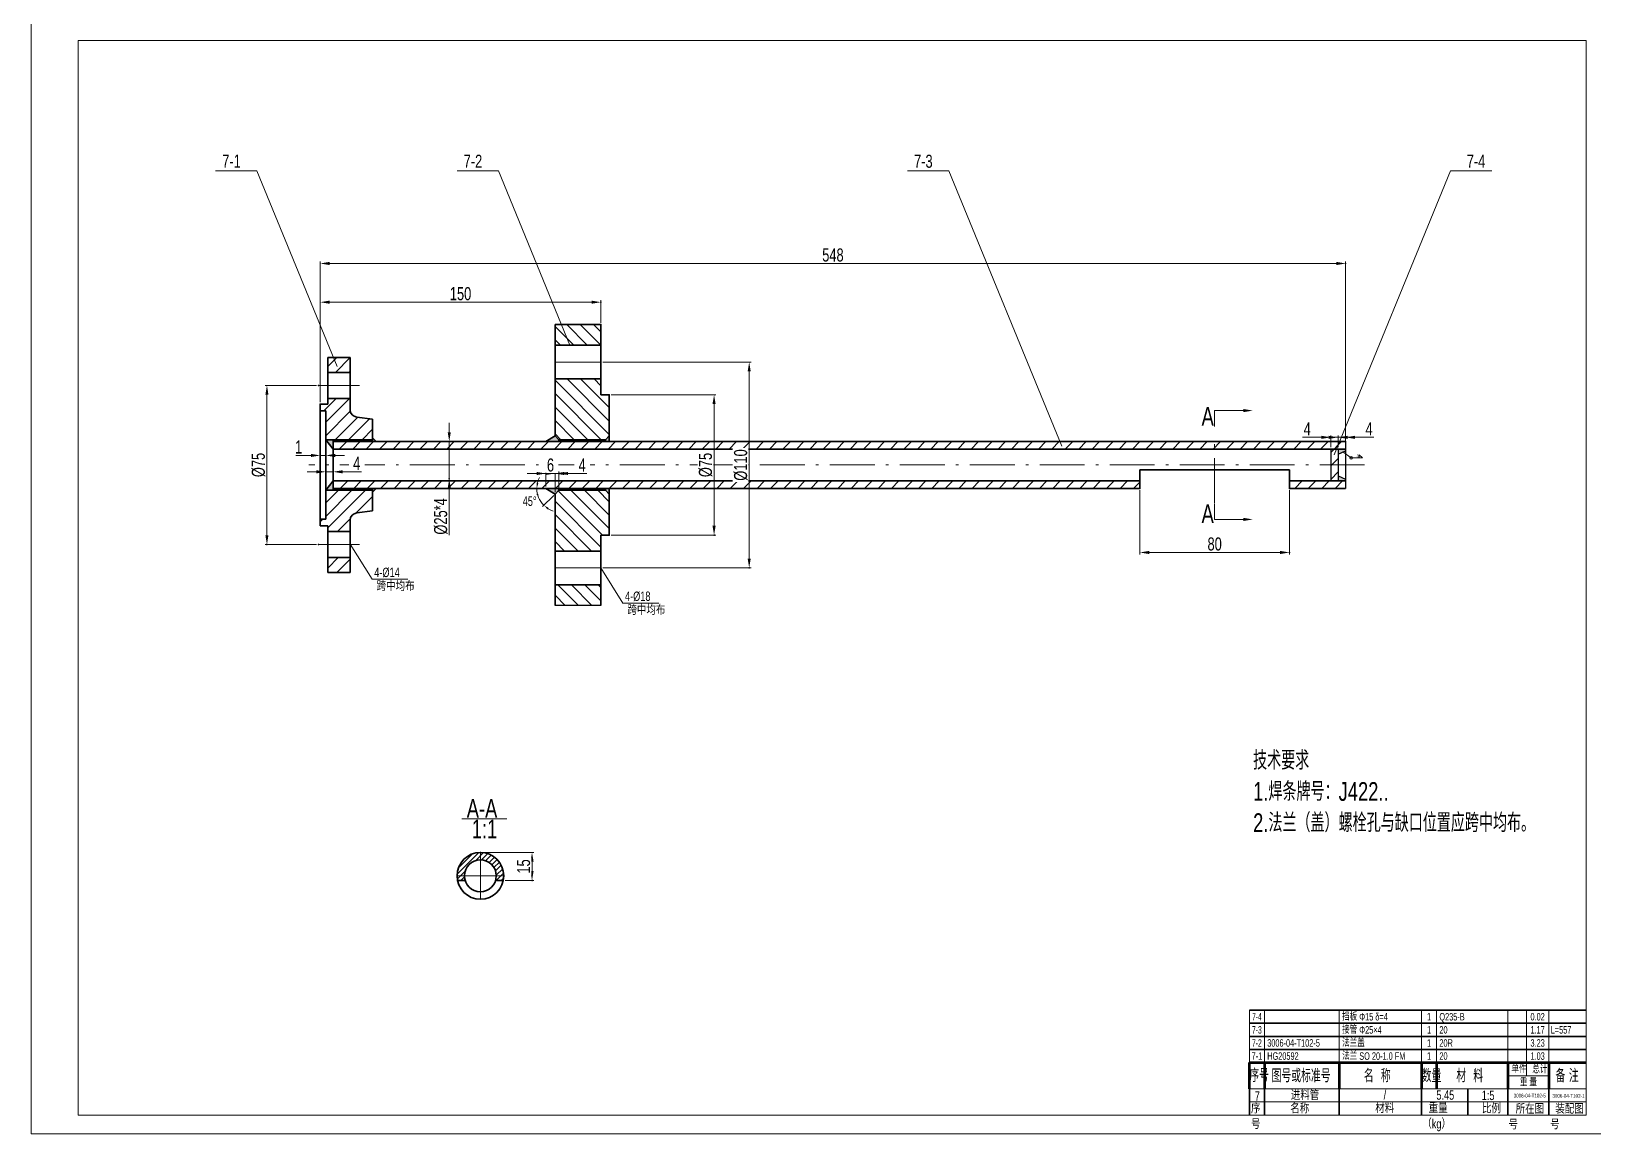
# Model space of a CAD drawing. Header units: millimetres. Extents: x -5030 to 3370, y -1416 to 4524.
# Drawn here: x -5030 to -855, y -1416 to 1529 of the extents above; entities that cross this region are included whole.
import ezdxf
from ezdxf.enums import TextEntityAlignment as Align

# ---------------------------------------------------------------- set-up
doc = ezdxf.new("R2010")
doc.units = ezdxf.units.MM
doc.header["$LTSCALE"] = 10
doc.linetypes.add('ACAD_ISO10W100', pattern=[18.7, 12, -3, 0.7, -3])
for name, color, linetype, lineweight in [('中心线', 1, 'ACAD_ISO10W100', 18), ('中粗线', 4, 'Continuous', 35), ('剖面线', 5, 'Continuous', 15), ('实线层', 2, 'Continuous', 35), ('文本', 7, 'Continuous', 18), ('标注', 7, 'Continuous', 18), ('细实线', 7, 'Continuous', 18)]:
    doc.layers.add(name, color=color, linetype=linetype, lineweight=lineweight)
doc.styles.add('HGCAD', font='HGCAD.SHX', dxfattribs={"width": 0.75, "bigfont": 'HZTXT.SHX'})
doc.dimstyles.new('HGCAD$0', dxfattribs={"dimtxt": 7, "dimasz": 5, "dimexe": 1, "dimexo": 1, "dimgap": 1, "dimtad": 1, "dimdec": 1, "dimdsep": 46, "dimtxsty": 'HGCAD', "dimcen": 0, "dimclrd": 130, "dimclre": 130, "dimclrt": 3, "dimadec": 1, "dimazin": 0, "dimtfac": 0.714286, "dimtdec": 1, "dimtmove": 0, "dimatfit": 1, "dimfxl": 0, "dimtzin": 0, "dimlwd": -1, "dimlwe": -1, "dimarcsym": 0})
doc.dimstyles.new('HGCAD$2', dxfattribs={"dimtxt": 5, "dimasz": 3, "dimexe": 1, "dimexo": 1, "dimgap": 1, "dimtad": 2, "dimtih": 1, "dimdec": 1, "dimdsep": 46, "dimtxsty": 'HGCAD', "dimcen": 0, "dimclrd": 130, "dimclre": 130, "dimclrt": 3, "dimadec": 0, "dimazin": 0, "dimtfac": 0.714286, "dimtdec": 1, "dimtmove": 0, "dimatfit": 1, "dimfxl": 0, "dimtzin": 0, "dimlwd": -1, "dimlwe": -1, "dimarcsym": 0})
pattern_1 = [(45, (-5029.994, -1416.393), (-17.96051, 17.96051), [])]
pattern_2 = [(135, (-5029.994, -1416.393), (-17.96051, -17.96051), [])]

# ---------------------------------------------------------------- blocks, each defined once
blk = doc.blocks.new('HGCAD#HGTFTK~A1H~HGCAD图框')
at = {"layer": '细实线', "color": 7}
blk.add_lwpolyline([(10, -10), (-831, -10), (-831, 584), (10, 584)], close=True, dxfattribs=at)
at = {"layer": '细实线', "color": 2}
blk.add_lwpolyline([(0, 0), (-806, 0), (-806, 574), (0, 574)], close=True, dxfattribs=at)
blk = doc.blocks.new('*D35')
at = {"color": 0, "ltscale": 5}
for p in [(-3507.9, 804.9), (-3507.9, 745), (-4257.9, 532.5)]:
    blk.add_point(p, dxfattribs=at)
at = {"layer": '标注', "color": 130, "ltscale": 5}
for p, q in [((-4257.9, 537.5), (-4257.9, 809.9)), ((-4232.9, 804.9), (-3532.9, 804.9)), ((-3507.9, 750), (-3507.9, 809.9))]:
    blk.add_line(p, q, dxfattribs=at)
for points in [[(-4232.9, 809), (-4232.9, 800.7), (-4257.9, 804.9)], [(-3532.9, 809), (-3532.9, 800.7), (-3507.9, 804.9)]]:
    blk.add_solid(points, dxfattribs=at)
at = {"layer": '标注', "color": 3, "ltscale": 5, "insert": (-3882.9, 827.4), "char_height": 35, "attachment_point": 5, "style": 'HGCAD', "bg_fill": 3, "box_fill_scale": 1.1, "bg_fill_color": 256, "bg_fill_true_color": 13158600, "bg_fill_transparency": 2027}
blk.add_mtext('150', dxfattribs=at)
blk = doc.blocks.new('*D36')
at = {"color": 0, "ltscale": 5}
for p in [(-4262.9, 582.5), (-4400.2, 157.5), (-4262.9, 157.5)]:
    blk.add_point(p, dxfattribs=at)
at = {"layer": '标注', "color": 130, "ltscale": 5}
for p, q in [((-4267.9, 582.5), (-4405.2, 582.5)), ((-4400.2, 557.5), (-4400.2, 182.5)), ((-4267.9, 157.5), (-4405.2, 157.5))]:
    blk.add_line(p, q, dxfattribs=at)
for points in [[(-4404.4, 557.5), (-4396.1, 557.5), (-4400.2, 582.5)], [(-4404.4, 182.5), (-4396.1, 182.5), (-4400.2, 157.5)]]:
    blk.add_solid(points, dxfattribs=at)
at = {"layer": '标注', "color": 3, "ltscale": 5, "insert": (-4422.7, 370), "char_height": 35, "attachment_point": 5, "rotation": 90, "style": 'HGCAD', "bg_fill": 3, "box_fill_scale": 1.1, "bg_fill_color": 256, "bg_fill_true_color": 13158600, "bg_fill_transparency": 1937}
blk.add_mtext('%%C75', dxfattribs=at)
blk = doc.blocks.new('*D37')
at = {"color": 0, "ltscale": 5}
for p in [(-3913.1, 432.5), (-3913.1, 333.2), (-3913.1, 333.2)]:
    blk.add_point(p, dxfattribs=at)
at = {"layer": '标注', "color": 130, "ltscale": 5}
for p, q in [((-3913.1, 457.5), (-3913.1, 482.5)), ((-3913.1, 432.5), (-3913.1, 333.2)), ((-3913.1, 308.2), (-3913.1, 182.3))]:
    blk.add_line(p, q, dxfattribs=at)
for points in [[(-3917.3, 457.5), (-3908.9, 457.5), (-3913.1, 432.5)], [(-3917.3, 308.2), (-3908.9, 308.2), (-3913.1, 333.2)]]:
    blk.add_solid(points, dxfattribs=at)
at = {"layer": '标注', "color": 3, "ltscale": 5, "insert": (-3935.6, 232.7), "char_height": 35, "attachment_point": 5, "rotation": 90, "style": 'HGCAD', "bg_fill": 3, "box_fill_scale": 1.1, "bg_fill_color": 256, "bg_fill_true_color": 13158600, "bg_fill_transparency": 2037}
blk.add_mtext('%%C25*4', dxfattribs=at)
blk = doc.blocks.new('*D38')
at = {"color": 0, "ltscale": 5}
for p in [(-4242.9, 353.4), (-4222.9, 353.4), (-4222.9, 351.8)]:
    blk.add_point(p, dxfattribs=at)
at = {"layer": '标注', "color": 130, "ltscale": 5}
for p, q in [((-4267.9, 351.8), (-4292.9, 351.8)), ((-4242.9, 351.8), (-4222.9, 351.8)), ((-4242.9, 348.4), (-4242.9, 346.8)), ((-4222.9, 348.4), (-4222.9, 346.8)), ((-4197.9, 351.8), (-4147.8, 351.8))]:
    blk.add_line(p, q, dxfattribs=at)
for points in [[(-4267.9, 356), (-4267.9, 347.6), (-4242.9, 351.8)], [(-4197.9, 356), (-4197.9, 347.6), (-4222.9, 351.8)]]:
    blk.add_solid(points, dxfattribs=at)
at = {"layer": '标注', "color": 3, "ltscale": 5, "insert": (-4160.4, 374.3), "char_height": 35, "attachment_point": 5, "style": 'HGCAD', "bg_fill": 3, "box_fill_scale": 1.1, "bg_fill_color": 256, "bg_fill_true_color": 13158600, "bg_fill_transparency": 2027}
blk.add_mtext('4', dxfattribs=at)
blk = doc.blocks.new('*D39')
at = {"color": 0, "ltscale": 5}
for p in [(-4257.9, 399.8), (-4257.9, 395.5), (-4242.9, 399.8)]:
    blk.add_point(p, dxfattribs=at)
at = {"layer": '标注', "color": 130, "ltscale": 5}
for p, q in [((-4282.9, 395.5), (-4323, 395.5)), ((-4242.9, 395.5), (-4257.9, 395.5)), ((-4257.9, 394.8), (-4257.9, 390.5)), ((-4242.9, 394.8), (-4242.9, 390.5)), ((-4217.9, 395.5), (-4192.9, 395.5))]:
    blk.add_line(p, q, dxfattribs=at)
for points in [[(-4282.9, 399.7), (-4282.9, 391.3), (-4257.9, 395.5)], [(-4217.9, 399.7), (-4217.9, 391.3), (-4242.9, 395.5)]]:
    blk.add_solid(points, dxfattribs=at)
at = {"layer": '标注', "color": 3, "ltscale": 5, "insert": (-4315.5, 418), "char_height": 35, "attachment_point": 5, "style": 'HGCAD', "bg_fill": 3, "box_fill_scale": 1.1, "bg_fill_color": 256, "bg_fill_true_color": 13158600, "bg_fill_transparency": 1727}
blk.add_mtext('1', dxfattribs=at)
blk = doc.blocks.new('*D40')
at = {"color": 0, "ltscale": 5}
for p in [(-1517.9, 908.3), (-4257.9, 532.5), (-1517.9, 432.5)]:
    blk.add_point(p, dxfattribs=at)
at = {"layer": '标注', "color": 130, "ltscale": 5}
for p, q in [((-4257.9, 537.5), (-4257.9, 913.3)), ((-4232.9, 908.3), (-1542.9, 908.3)), ((-1517.9, 437.5), (-1517.9, 913.3))]:
    blk.add_line(p, q, dxfattribs=at)
for points in [[(-4232.9, 912.5), (-4232.9, 904.1), (-4257.9, 908.3)], [(-1542.9, 912.5), (-1542.9, 904.1), (-1517.9, 908.3)]]:
    blk.add_solid(points, dxfattribs=at)
at = {"layer": '标注', "color": 3, "ltscale": 5, "insert": (-2887.9, 930.8), "char_height": 35, "attachment_point": 5, "style": 'HGCAD', "bg_fill": 3, "box_fill_scale": 1.1, "bg_fill_color": 256, "bg_fill_true_color": 13158600, "bg_fill_transparency": 927}
blk.add_mtext('548', dxfattribs=at)
blk = doc.blocks.new('*D41')
at = {"color": 0, "ltscale": 5}
for p in [(-3485.4, 557.5), (-3485.4, 182.5), (-3205.5, 182.5)]:
    blk.add_point(p, dxfattribs=at)
at = {"layer": '标注', "color": 130, "ltscale": 5}
for p, q in [((-3480.4, 557.5), (-3200.5, 557.5)), ((-3205.5, 532.5), (-3205.5, 207.5)), ((-3480.4, 182.5), (-3200.5, 182.5))]:
    blk.add_line(p, q, dxfattribs=at)
for points in [[(-3209.7, 532.5), (-3201.3, 532.5), (-3205.5, 557.5)], [(-3209.7, 207.5), (-3201.3, 207.5), (-3205.5, 182.5)]]:
    blk.add_solid(points, dxfattribs=at)
at = {"layer": '标注', "color": 3, "ltscale": 5, "insert": (-3228, 370), "char_height": 35, "attachment_point": 5, "rotation": 90, "style": 'HGCAD', "bg_fill": 3, "box_fill_scale": 1.1, "bg_fill_color": 256, "bg_fill_true_color": 13158600, "bg_fill_transparency": 1757}
blk.add_mtext('%%C75', dxfattribs=at)
blk = doc.blocks.new('*D42')
at = {"color": 0, "ltscale": 5}
for p in [(-3507.9, 645), (-3507.9, 95), (-3111.6, 95)]:
    blk.add_point(p, dxfattribs=at)
at = {"layer": '标注', "color": 130, "ltscale": 5}
for p, q in [((-3502.9, 645), (-3106.6, 645)), ((-3111.6, 620), (-3111.6, 120)), ((-3502.9, 95), (-3106.6, 95))]:
    blk.add_line(p, q, dxfattribs=at)
for points in [[(-3115.8, 620), (-3107.5, 620), (-3111.6, 645)], [(-3115.8, 120), (-3107.5, 120), (-3111.6, 95)]]:
    blk.add_solid(points, dxfattribs=at)
at = {"layer": '标注', "color": 3, "ltscale": 5, "insert": (-3134.1, 370), "char_height": 35, "attachment_point": 5, "rotation": 90, "style": 'HGCAD', "bg_fill": 3, "box_fill_scale": 1.1, "bg_fill_color": 256, "bg_fill_true_color": 13158600, "bg_fill_transparency": 1967}
blk.add_mtext('%%C110', dxfattribs=at)
blk = doc.blocks.new('*D43')
at = {"color": 0, "ltscale": 5}
for p in [(-3620.4, 347.4), (-3630.4, 292.5), (-3620.4, 302.5)]:
    blk.add_point(p, dxfattribs=at)
at = {"layer": '标注', "color": 130, "ltscale": 5}
for p, q in [((-3655.4, 347.4), (-3680.4, 347.4)), ((-3630.4, 297.5), (-3630.4, 352.4)), ((-3630.4, 347.4), (-3620.4, 347.4)), ((-3620.4, 307.5), (-3620.4, 352.4)), ((-3595.4, 347.4), (-3545.3, 347.4))]:
    blk.add_line(p, q, dxfattribs=at)
for points in [[(-3655.4, 351.5), (-3655.4, 343.2), (-3630.4, 347.4)], [(-3595.4, 351.5), (-3595.4, 343.2), (-3620.4, 347.4)]]:
    blk.add_solid(points, dxfattribs=at)
at = {"layer": '标注', "color": 3, "ltscale": 5, "insert": (-3557.9, 369.9), "char_height": 35, "attachment_point": 5, "style": 'HGCAD', "bg_fill": 3, "box_fill_scale": 1.1, "bg_fill_color": 256, "bg_fill_true_color": 13158600, "bg_fill_transparency": 1717}
blk.add_mtext('4', dxfattribs=at)
blk = doc.blocks.new('*D44')
at = {"color": 0, "ltscale": 5}
for p in [(-3654.8, 307.5), (-3630.4, 292.5)]:
    blk.add_point(p, dxfattribs=at)
at = {"layer": '标注', "color": 130, "ltscale": 5}
for p, q in [((-3679.8, 347.3), (-3704.8, 347.3)), ((-3654.8, 312.5), (-3654.8, 352.3)), ((-3630.4, 347.3), (-3654.8, 347.3)), ((-3630.4, 297.5), (-3630.4, 352.3)), ((-3605.4, 347.3), (-3580.4, 347.3))]:
    blk.add_line(p, q, dxfattribs=at)
for points in [[(-3679.8, 351.5), (-3679.8, 343.1), (-3654.8, 347.3)], [(-3605.4, 351.5), (-3605.4, 343.1), (-3630.4, 347.3)]]:
    blk.add_solid(points, dxfattribs=at)
at = {"layer": '标注', "color": 3, "ltscale": 5, "insert": (-3642.6, 369.8), "char_height": 35, "attachment_point": 5, "style": 'HGCAD', "bg_fill": 3, "box_fill_scale": 1.1, "bg_fill_color": 256, "bg_fill_true_color": 13158600, "bg_fill_transparency": 917}
blk.add_mtext('6', dxfattribs=at)
at = {"color": 0, "ltscale": 5}
blk.add_point((-3654.8, 347.3), dxfattribs=at)
blk = doc.blocks.new('*D45')
at = {"color": 0, "ltscale": 5}
for p in [(-2067.9, 307.5), (-1667.9, 307.5), (-1667.9, 136.3)]:
    blk.add_point(p, dxfattribs=at)
at = {"layer": '标注', "color": 130, "ltscale": 5}
for p, q in [((-2067.9, 302.5), (-2067.9, 131.3)), ((-1667.9, 302.5), (-1667.9, 131.3)), ((-2042.9, 136.3), (-1692.9, 136.3))]:
    blk.add_line(p, q, dxfattribs=at)
for points in [[(-2042.9, 140.4), (-2042.9, 132.1), (-2067.9, 136.3)], [(-1692.9, 140.4), (-1692.9, 132.1), (-1667.9, 136.3)]]:
    blk.add_solid(points, dxfattribs=at)
at = {"layer": '标注', "color": 3, "ltscale": 5, "insert": (-1867.9, 158.8), "char_height": 35, "attachment_point": 5, "style": 'HGCAD', "bg_fill": 3, "box_fill_scale": 1.1, "bg_fill_color": 256, "bg_fill_true_color": 13158600, "bg_fill_transparency": 1897}
blk.add_mtext('80', dxfattribs=at)
blk = doc.blocks.new('*D46')
at = {"color": 0, "ltscale": 5}
for p in [(-1517.9, 443.9), (-1537.9, 412.5), (-1517.9, 412.5)]:
    blk.add_point(p, dxfattribs=at)
at = {"layer": '标注', "color": 130, "ltscale": 5}
for p, q in [((-1562.9, 443.9), (-1587.9, 443.9)), ((-1537.9, 417.5), (-1537.9, 448.9)), ((-1537.9, 443.9), (-1517.9, 443.9)), ((-1517.9, 417.5), (-1517.9, 448.9)), ((-1492.9, 443.9), (-1442.8, 443.9))]:
    blk.add_line(p, q, dxfattribs=at)
for points in [[(-1562.9, 448), (-1562.9, 439.7), (-1537.9, 443.9)], [(-1492.9, 448), (-1492.9, 439.7), (-1517.9, 443.9)]]:
    blk.add_solid(points, dxfattribs=at)
at = {"layer": '标注', "color": 3, "ltscale": 5, "insert": (-1455.4, 466.4), "char_height": 35, "attachment_point": 5, "style": 'HGCAD', "bg_fill": 3, "box_fill_scale": 1.1, "bg_fill_color": 256, "bg_fill_true_color": 13158600, "bg_fill_transparency": 932}
blk.add_mtext('4', dxfattribs=at)
blk = doc.blocks.new('*D47')
at = {"color": 0, "ltscale": 5}
for p in [(-1557.9, 443.9), (-1557.9, 412.5), (-1537.9, 412.5)]:
    blk.add_point(p, dxfattribs=at)
at = {"layer": '标注', "color": 130, "ltscale": 5}
for p, q in [((-1582.9, 443.9), (-1633.1, 443.9)), ((-1557.9, 417.5), (-1557.9, 448.9)), ((-1537.9, 443.9), (-1557.9, 443.9)), ((-1537.9, 417.5), (-1537.9, 448.9)), ((-1512.9, 443.9), (-1487.9, 443.9))]:
    blk.add_line(p, q, dxfattribs=at)
for points in [[(-1582.9, 448), (-1582.9, 439.7), (-1557.9, 443.9)], [(-1512.9, 448), (-1512.9, 439.7), (-1537.9, 443.9)]]:
    blk.add_solid(points, dxfattribs=at)
at = {"layer": '标注', "color": 3, "ltscale": 5, "insert": (-1620.5, 466.4), "char_height": 35, "attachment_point": 5, "style": 'HGCAD', "bg_fill": 3, "box_fill_scale": 1.1, "bg_fill_color": 256, "bg_fill_true_color": 13158600, "bg_fill_transparency": 832}
blk.add_mtext('4', dxfattribs=at)
blk = doc.blocks.new('*D57')
at = {"color": 0, "ltscale": 5}
for p in [(-4222.9, 307.5), (-3630.4, 292.5), (-3620.4, 302.5), (-2067.9, 307.5)]:
    blk.add_point(p, dxfattribs=at)
at = {"layer": '标注', "color": 130, "ltscale": 5}
blk.add_line((-3634, 288.9), (-3664, 258.9), dxfattribs=at)
for start, end in [(152.9423, 166.4711), (180, 225), (238.5289, 252.0577)]:
    blk.add_arc((-3615.4, 307.5), 63.7, start, end, dxfattribs=at)
for points in [[(-3674.9, 322.1), (-3679.8, 322.7), (-3679.1, 307.5)], [(-3650.2, 251.2), (-3647.1, 255.1), (-3660.5, 262.5)]]:
    blk.add_solid(points, dxfattribs=at)
at = {"layer": '标注', "color": 3, "ltscale": 5, "insert": (-3698.3, 273.2), "char_height": 25, "attachment_point": 5, "style": 'HGCAD', "bg_fill": 3, "box_fill_scale": 1.1, "bg_fill_color": 256, "bg_fill_true_color": 13158600, "bg_fill_transparency": 1017}
blk.add_mtext('45°', dxfattribs=at)
at = {"color": 0, "ltscale": 5}
blk.add_point((-3676.9, 291), dxfattribs=at)
blk = doc.blocks.new('*D58')
at = {"color": 0, "ltscale": 5}
for p in [(-3829.8, -664.9), (-3768.6, -739.9)]:
    blk.add_point(p, dxfattribs=at)
at = {"layer": '标注', "color": 130, "ltscale": 5}
for p, q in [((-3824.8, -664.9), (-3686.9, -664.9)), ((-3691.9, -689.9), (-3691.9, -714.9)), ((-3763.6, -739.9), (-3686.9, -739.9))]:
    blk.add_line(p, q, dxfattribs=at)
for points in [[(-3696.1, -689.9), (-3687.7, -689.9), (-3691.9, -664.9)], [(-3696.1, -714.9), (-3687.7, -714.9), (-3691.9, -739.9)]]:
    blk.add_solid(points, dxfattribs=at)
at = {"layer": '标注', "color": 3, "ltscale": 5, "insert": (-3714.4, -702.4), "char_height": 35, "attachment_point": 5, "rotation": 90, "style": 'HGCAD', "bg_fill": 3, "box_fill_scale": 1.1, "bg_fill_color": 256, "bg_fill_true_color": 13158600, "bg_fill_transparency": 65535}
blk.add_mtext('15', dxfattribs=at)
at = {"color": 0, "ltscale": 5}
blk.add_point((-3691.9, -739.9), dxfattribs=at)
blk = doc.blocks.new('HGCAD#HGTFMXT~HGCAD明细表标题')
at = {"color": 4, "linetype": 'Continuous', "lineweight": 60}
for p, q in [((-180, 0), (-180, 14)), ((-180, 14), (0, 14)), ((-172, 14), (-172, 0)), ((-132, 14), (-132, 0)), ((-88, 14), (-88, 0)), ((-80, 14), (-80, 0)), ((-42, 14), (-42, 0)), ((-20, 14), (-20, 0))]:
    blk.add_line(p, q, dxfattribs=at)
for p, q in [((-32, 14), (-32, 7)), ((-32, 7), (-32, 14)), ((-20, 7), (-42, 7))]:
    blk.add_line(p, q)
at = {"style": 'HGCAD'}
for s, height, width, p in [('序号', 7, 0.55, (-180, 3.68)), ('图号或标准号', 7, 0.75, (-168.15, 3.5)), ('名  称', 7, 0.75, (-118.87, 3.5)), ('数量', 7, 0.55, (-87.87, 3.5)), ('材  料', 7, 0.75, (-69.43, 3.5)), ('单件', 4, 0.75, (-40, 8.52)), ('总计', 4, 0.75, (-28.85, 8.34)), ('备 注', 7, 0.75, (-16.44, 3.5)), ('重 量', 4, 0.75, (-35.51, 1.38))]:
    blk.add_text(s, height=height, dxfattribs=dict(at, width=width)).set_placement(p)
blk = doc.blocks.new('HGCAD#HGTFMXB~HGCAD明细表')
at = {"color": 4}
for p, q in [((-180, 0), (-180, 7)), ((-172, 0), (-172, 7)), ((-132, 0), (-132, 7)), ((-88, 0), (-88, 7)), ((-80, 0), (-80, 7)), ((-42, 0), (-42, 7)), ((-32, 0), (-32, 7)), ((-20, 0), (-20, 7))]:
    blk.add_line(p, q, dxfattribs=at)
at = {"color": 7, "linetype": 'Continuous', "lineweight": 35}
blk.add_line((-180, 7), (0, 7), dxfattribs=at)
at = {"color": 7, "linetype": 'Continuous', "lineweight": 35, "style": 'HGCAD', "width": 0.75, "flags": 8}
for tag, p in [('NO', (-176, 3.5)), ('NUM', (-84, 3.5)), ('ONE', (-37, 3.5)), ('ALL', (-26, 3.5))]:
    blk.add_attdef(tag, text='', height=4, dxfattribs=at).set_placement(p, align=Align.MIDDLE)
for tag, p in [('PARTNO', (-170.5, 3.5)), ('PARTNAME', (-130.5, 3.5)), ('MATERIAL', (-78.5, 3.5)), ('NOTICE', (-19, 3.5))]:
    blk.add_attdef(tag, text='', height=4, dxfattribs=at).set_placement(p, align=Align.MIDDLE_LEFT)

msp = doc.modelspace()

# ---------------------------------------------------------------- hatches: boundary and pattern name
at = {"ltscale": 5}
h = msp.add_hatch(color=0, dxfattribs=at)
h.paths.add_polyline_path([(-1517.93, 408.14), (-1517.93, 412.48), (-1537.93, 412.48), (-1537.93, 398.54)])
h.paths.add_polyline_path([(-1537.93, 341.43), (-1537.93, 327.48), (-1517.93, 327.48), (-1517.93, 331.83)])
at = {"layer": '剖面线'}
h = msp.add_hatch(dxfattribs=at)
h.set_pattern_fill('ANSI31', color=256, scale=8, angle=90, style=0)
h.set_pattern_definition(pattern_2)
h.paths.add_polyline_path([(-3630.43, 447.48), (-3620.43, 437.48), (-3495.43, 437.48), (-3485.43, 447.48), (-3485.43, 557.48), (-3507.93, 557.48), (-3507.93, 599.98), (-3630.43, 599.98)])
h.paths.add_polyline_path([(-3507.93, 689.98), (-3507.93, 744.98), (-3630.43, 744.98), (-3630.43, 689.98)])
h = msp.add_hatch(dxfattribs=at)
h.set_pattern_fill('ANSI31', color=256, scale=8, style=0)
h.set_pattern_definition(pattern_1)
h.paths.add_polyline_path([(-4177.93, 517.68), (-4177.93, 547.48), (-4237.93, 547.48), (-4237.93, 532.48), (-4257.93, 532.48), (-4257.93, 514.98), (-4242.93, 514.98), (-4242.93, 437.48), (-4117.93, 437.48), (-4117.93, 452.48), (-4117.93, 492.61), (-4160.37, 497.83, -0.378866)])
h.paths.add_polyline_path([(-4237.93, 657.48), (-4237.93, 617.48), (-4177.93, 617.48), (-4177.93, 657.48)])
h.paths.add_polyline_path([(-4160.37, 242.14), (-4117.93, 247.35), (-4117.93, 287.48), (-4117.93, 302.48), (-4242.93, 302.48), (-4242.93, 224.98), (-4257.93, 224.98), (-4257.93, 207.48), (-4237.93, 207.48), (-4237.93, 192.48), (-4177.93, 192.48), (-4177.93, 222.29, -0.378866)])
h.paths.add_polyline_path([(-4237.93, 122.48), (-4237.93, 82.48), (-4177.93, 82.48), (-4177.93, 122.48)])
h = msp.add_hatch(color=5, dxfattribs=at)
h.paths.add_polyline_path([(-4222.93, 437.48), (-4222.93, 432.48), (-4117.93, 432.48), (-4117.93, 437.48)])
h.paths.add_polyline_path([(-4222.93, 307.48), (-4222.93, 302.48), (-4117.93, 302.48), (-4117.93, 307.48)])
h = msp.add_hatch(dxfattribs=at)
h.set_pattern_fill('ANSI31', color=256, scale=8, style=0)
h.set_pattern_definition(pattern_1)
h.paths.add_polyline_path([(-1867.93, 432.48), (-4222.93, 432.48), (-4222.93, 412.48), (-1867.93, 412.48)])
h.paths.add_polyline_path([(-2067.93, 327.48), (-4222.93, 327.48), (-4222.93, 307.48), (-2067.93, 307.48)])
h.paths.add_polyline_path([(-1517.93, 327.48), (-1667.93, 327.48), (-1667.93, 307.48), (-1517.93, 307.48)])
h.paths.add_polyline_path([(-1517.93, 432.48), (-1867.93, 432.48), (-1867.93, 412.48), (-1517.93, 412.48)])
h.paths.add_polyline_path([(-1537.93, 369.98), (-1557.93, 369.98), (-1557.93, 327.48), (-1537.93, 327.48)])
h.paths.add_polyline_path([(-1537.93, 412.48), (-1557.93, 412.48), (-1557.93, 369.98), (-1537.93, 369.98)])
h = msp.add_hatch(color=5, dxfattribs=at)
h.paths.add_polyline_path([(-3620.43, 437.48), (-3620.43, 432.48), (-3495.43, 432.48), (-3495.43, 437.48)])
h.paths.add_polyline_path([(-3620.43, 307.48), (-3620.43, 302.48), (-3495.43, 302.48), (-3495.43, 307.48)])
h = msp.add_hatch(dxfattribs=at)
h.set_pattern_fill('ANSI31', color=256, scale=8, angle=90, style=0)
h.set_pattern_definition(pattern_2)
h.paths.add_polyline_path([(-3630.43, 292.48), (-3630.43, 139.98), (-3507.93, 139.98), (-3507.93, 182.48), (-3485.43, 182.48), (-3485.43, 292.48), (-3495.43, 302.48), (-3620.43, 302.48)])
h.paths.add_polyline_path([(-3630.43, -5.02), (-3507.93, -5.02), (-3507.93, 49.98), (-3630.43, 49.98)])
at = {"layer": '剖面线', "ltscale": 5}
h = msp.add_hatch(dxfattribs=at)
h.set_pattern_fill('ANSI31', color=256, scale=3, style=0)
h.set_pattern_definition([(45, (-5029.994, -1416.393), (-6.73519, 6.73519), [])])
h.paths.add_polyline_path([(-3829.82, -684.94), (-3829.82, -664.94, 0.4142136), (-3892.32, -727.44), (-3872.32, -727.44, -0.4142136)])
h.paths.add_polyline_path([(-3829.82, -664.94), (-3829.82, -684.94, -0.4142136), (-3787.32, -727.44), (-3767.32, -727.44, 0.4142136)])
h.paths.add_polyline_path([(-3767.32, -727.44), (-3787.32, -727.44, -0.0747719), (-3789.2, -739.94), (-3768.58, -739.94, 0.050382)])
h.paths.add_polyline_path([(-3872.32, -727.44), (-3892.32, -727.44, 0.050382), (-3891.06, -739.94), (-3870.44, -739.94, -0.0747719)])
at = {"layer": '实线层'}
h = msp.add_hatch(color=0, dxfattribs=at)
h.paths.add_polyline_path([(-4222.93, 437.48), (-4242.93, 437.48), (-4222.93, 412.48)])
h.paths.add_polyline_path([(-4222.93, 327.48), (-4242.93, 302.48), (-4222.93, 302.48)])
h = msp.add_hatch(color=0, dxfattribs=at)
h.paths.add_polyline_path([(-4117.93, 442.48), (-4117.93, 432.48), (-4108.54, 432.48)])
h.paths.add_polyline_path([(-4117.93, 307.48), (-4117.93, 297.48), (-4108.54, 307.48)])
h = msp.add_hatch(color=0, dxfattribs=at)
h.paths.add_polyline_path([(-3620.43, 432.48), (-3620.43, 437.48), (-3630.43, 447.48), (-3654.77, 432.48)])
h.paths.add_polyline_path([(-3485.43, 447.48), (-3495.43, 437.48), (-3495.43, 432.48), (-3485.43, 432.48)])
h.paths.add_polyline_path([(-3485.43, 307.48), (-3495.43, 307.48), (-3495.43, 302.48), (-3485.43, 292.48)])
h.paths.add_polyline_path([(-3654.77, 307.48), (-3630.43, 292.48), (-3620.43, 302.48), (-3620.43, 307.48)])

# ---------------------------------------------------------------- linework, layer by layer
for p, q in [((-1517.93, 432.48), (-1517.93, 307.48)), ((-1557.93, 412.48), (-1557.93, 327.48)), ((-1537.93, 412.48), (-1537.93, 327.48)), ((-3507.93, -5.02), (-3630.43, -5.02))]:
    msp.add_line(p, q)
at = {"ltscale": 5}
msp.add_line((-1537.93, 341.43), (-1517.93, 331.83), dxfattribs=at)
at = {"layer": '中心线'}
for p, q in [((-3630.43, 644.98), (-3507.93, 644.98)), ((-1867.93, 268.62), (-1867.93, 451.61)), ((-3630.43, 94.98), (-3507.93, 94.98))]:
    msp.add_line(p, q, dxfattribs=at)
at = {"layer": '中心线', "color": 1, "linetype": 'ACAD_ISO10W100'}
for p, q in [((-4152.93, 582.48), (-4262.93, 582.48)), ((-1467.28, 369.98), (-4287.93, 369.98)), ((-4152.93, 157.48), (-4262.93, 157.48))]:
    msp.add_line(p, q, dxfattribs=at)
at = {"layer": '中心线', "ltscale": 5}
for p, q in [((-3829.82, -664.94), (-3829.82, -789.94)), ((-3892.32, -727.44), (-3767.32, -727.44))]:
    msp.add_line(p, q, dxfattribs=at)
at = {"layer": '中粗线', "ltscale": 5}
for p, q in [((-1774.99, -1296.39), (-1774.99, -1366.39)), ((-1734.99, -1296.39), (-1734.99, -1366.39)), ((-1534.99, -1296.39), (-1534.99, -1366.39)), ((-1314.99, -1296.39), (-1314.99, -1366.39)), ((-1191.64, -1296.39), (-1191.64, -1366.39)), ((-1084.99, -1296.39), (-1084.99, -1366.39)), ((-974.99, -1296.39), (-974.99, -1366.39))]:
    msp.add_line(p, q, dxfattribs=at)
at = {"layer": '实线层'}
for p, q in [((-3507.93, 744.98), (-3630.43, 744.98)), ((-3630.43, 744.98), (-3630.43, 447.48)), ((-3507.93, 557.48), (-3507.93, 744.98)), ((-3630.43, 689.98), (-3507.93, 689.98)), ((-4177.93, 657.48), (-4237.93, 657.48)), ((-4237.93, 657.48), (-4237.93, 532.48)), ((-4177.93, 657.48), (-4177.93, 517.68)), ((-4177.93, 617.48), (-4237.93, 617.48)), ((-3630.43, 599.98), (-3507.93, 599.98)), ((-4177.93, 547.48), (-4237.93, 547.48)), ((-3485.43, 557.48), (-3507.93, 557.48)), ((-3485.43, 447.48), (-3485.43, 557.48)), ((-4237.93, 532.48), (-4257.93, 532.48)), ((-4257.93, 532.48), (-4257.93, 207.48)), ((-4257.93, 514.98), (-4242.93, 514.98)), ((-4242.93, 514.98), (-4242.93, 224.98)), ((-4117.93, 492.61), (-4160.37, 497.83)), ((-4117.93, 492.61), (-4117.93, 452.48)), ((-4117.93, 437.48), (-4242.93, 437.48)), ((-4242.93, 437.48), (-4222.93, 412.48)), ((-4222.93, 437.48), (-4222.93, 302.48)), ((-1517.93, 432.48), (-4222.93, 432.48)), ((-4117.93, 432.48), (-4117.93, 452.48)), ((-3630.43, 447.48), (-3654.77, 432.48)), ((-3630.43, 447.48), (-3620.43, 437.48)), ((-3495.43, 437.48), (-3620.43, 437.48)), ((-3620.43, 437.48), (-3620.43, 432.48)), ((-3495.43, 437.48), (-3485.43, 447.48)), ((-3495.43, 437.48), (-3495.43, 432.48)), ((-3485.43, 447.48), (-3485.43, 432.48)), ((-1517.93, 412.48), (-4222.93, 412.48)), ((-1867.93, 357.48), (-2067.93, 357.48)), ((-2067.93, 357.48), (-2067.93, 307.48)), ((-1867.93, 357.48), (-1667.93, 357.48)), ((-1667.93, 357.48), (-1667.93, 307.48)), ((-4222.93, 327.48), (-4242.93, 302.48)), ((-4117.93, 302.48), (-4242.93, 302.48)), ((-4222.93, 327.48), (-2067.93, 327.48)), ((-4222.93, 307.48), (-2067.93, 307.48)), ((-4117.93, 287.48), (-4117.93, 307.48)), ((-4117.93, 297.48), (-4108.54, 307.48)), ((-3630.43, 292.48), (-3654.77, 307.48)), ((-3630.43, 292.48), (-3620.43, 302.48)), ((-3630.43, -5.02), (-3630.43, 292.48)), ((-3620.43, 302.48), (-3620.43, 307.48)), ((-3495.43, 302.48), (-3620.43, 302.48)), ((-3495.43, 302.48), (-3495.43, 307.48)), ((-3495.43, 302.48), (-3485.43, 292.48)), ((-3485.43, 292.48), (-3485.43, 307.48)), ((-3485.43, 292.48), (-3485.43, 182.48)), ((-1667.93, 327.48), (-1517.93, 327.48)), ((-1667.93, 307.48), (-1517.93, 307.48)), ((-4117.93, 287.48), (-4117.93, 247.35)), ((-4257.93, 224.98), (-4242.93, 224.98)), ((-4177.93, 82.48), (-4177.93, 222.29)), ((-4117.93, 247.35), (-4160.37, 242.14)), ((-4237.93, 207.48), (-4257.93, 207.48)), ((-4237.93, 82.48), (-4237.93, 207.48)), ((-4177.93, 192.48), (-4237.93, 192.48)), ((-3485.43, 182.48), (-3507.93, 182.48)), ((-3507.93, 182.48), (-3507.93, -5.02)), ((-3630.43, 139.98), (-3507.93, 139.98)), ((-4177.93, 122.48), (-4237.93, 122.48)), ((-4177.93, 82.48), (-4237.93, 82.48)), ((-3630.43, 49.98), (-3507.93, 49.98))]:
    msp.add_line(p, q, dxfattribs=at)
at = {"layer": '实线层', "ltscale": 5}
for p, q in [((-3891.06, -739.94), (-3870.44, -739.94)), ((-3789.2, -739.94), (-3768.58, -739.94))]:
    msp.add_line(p, q, dxfattribs=at)
for radius in [62.5, 42.5]:
    msp.add_circle((-3829.82, -727.44), radius, dxfattribs=at)
at = {"layer": '实线层'}
for centre, start, end in [((-4157.93, 517.68), 180, 262.99998), ((-4157.93, 222.29), 97.00002, 180)]:
    msp.add_arc(centre, 20, start, end, dxfattribs=at)
at = {"layer": '标注', "ltscale": 5}
for p, q in [((-4427.01, 1155.56), (-4537.37, 1155.56)), ((-3781.86, 1155.56), (-3892.23, 1155.56)), ((-2578.33, 1155.56), (-2688.7, 1155.56)), ((-1237.53, 1155.56), (-1127.16, 1155.56)), ((-3879.36, -575.36), (-3759.24, -575.36))]:
    msp.add_line(p, q, dxfattribs=at)
at = {"layer": '标注', "color": 4, "ltscale": 5}
for p, q in [((-1503.05, 389.26), (-1473.3, 389.26)), ((-4177.93, 158.63), (-4119.14, 64.86)), ((-4119.14, 64.86), (-4023.44, 64.86)), ((-3449.14, 1.21), (-3353.44, 1.21))]:
    msp.add_line(p, q, dxfattribs=at)
at = {"layer": '细实线', "ltscale": 5}
for p, q in [((-1774.99, -1296.39), (-874.99, -1296.39)), ((-1774.99, -1331.39), (-874.99, -1331.39)), ((-1774.99, -1366.39), (-874.99, -1366.39))]:
    msp.add_line(p, q, dxfattribs=at)

# ---------------------------------------------------------------- block references
at = {"layer": '中粗线', "ltscale": 5, "xscale": 5, "yscale": 5, "zscale": 5}
msp.add_blockref('HGCAD#HGTFTK~A1H~HGCAD图框', (-874.99, -1366.39), dxfattribs=at)
at = {"layer": '细实线', "ltscale": 5}
ref = msp.add_blockref('HGCAD#HGTFMXB~HGCAD明细表', (-874.99, -1121.39), dxfattribs=dict(at, xscale=5, yscale=5, zscale=5))
ref.add_attrib('NO', '7-4', dxfattribs={"layer": '0', "color": 7, "linetype": 'Continuous', "lineweight": 35, "height": 20, "style": 'HGCAD', "width": 0.55, "flags": 8}).set_placement((-1754.99, -1103.89), align=Align.MIDDLE)
ref.add_attrib('PARTNAME', '挡板 Φ15 δ=4', dxfattribs={"layer": '0', "color": 7, "linetype": 'Continuous', "lineweight": 35, "height": 20, "style": 'HGCAD', "width": 0.75, "flags": 8}).set_placement((-1527.49, -1103.89), align=Align.MIDDLE_LEFT)
ref.add_attrib('NUM', '1', dxfattribs={"layer": '0', "color": 7, "linetype": 'Continuous', "lineweight": 35, "height": 20, "style": 'HGCAD', "width": 0.75, "flags": 8}).set_placement((-1294.99, -1103.89), align=Align.MIDDLE)
ref.add_attrib('MATERIAL', 'Q235-B', dxfattribs={"layer": '0', "color": 7, "linetype": 'Continuous', "lineweight": 35, "height": 20, "style": 'HGCAD', "width": 0.75, "flags": 8}).set_placement((-1267.49, -1103.89), align=Align.MIDDLE_LEFT)
ref.add_attrib('ALL', '0.02', dxfattribs={"layer": '0', "color": 7, "linetype": 'Continuous', "lineweight": 35, "height": 20, "style": 'HGCAD', "width": 0.75, "flags": 8}).set_placement((-1004.99, -1103.89), align=Align.MIDDLE)
ref = msp.add_blockref('HGCAD#HGTFMXB~HGCAD明细表', (-874.99, -1156.39), dxfattribs=dict(at, xscale=5, yscale=5, zscale=5))
ref.add_attrib('NO', '7-3', dxfattribs={"layer": '0', "color": 7, "linetype": 'Continuous', "lineweight": 35, "height": 20, "style": 'HGCAD', "width": 0.56, "flags": 8}).set_placement((-1754.99, -1138.89), align=Align.MIDDLE)
ref.add_attrib('PARTNAME', '接管 Φ25×4', dxfattribs={"layer": '0', "color": 7, "linetype": 'Continuous', "lineweight": 35, "height": 20, "style": 'HGCAD', "width": 0.75, "flags": 8}).set_placement((-1527.49, -1138.89), align=Align.MIDDLE_LEFT)
ref.add_attrib('NUM', '1', dxfattribs={"layer": '0', "color": 7, "linetype": 'Continuous', "lineweight": 35, "height": 20, "style": 'HGCAD', "width": 0.75, "flags": 8}).set_placement((-1294.99, -1138.89), align=Align.MIDDLE)
ref.add_attrib('MATERIAL', '20', dxfattribs={"layer": '0', "color": 7, "linetype": 'Continuous', "lineweight": 35, "height": 20, "style": 'HGCAD', "width": 0.75, "flags": 8}).set_placement((-1267.49, -1138.89), align=Align.MIDDLE_LEFT)
ref.add_attrib('ALL', '1.17', dxfattribs={"layer": '0', "color": 7, "linetype": 'Continuous', "lineweight": 35, "height": 20, "style": 'HGCAD', "width": 0.75, "flags": 8}).set_placement((-1004.99, -1138.89), align=Align.MIDDLE)
ref.add_attrib('NOTICE', 'L=557', dxfattribs={"layer": '0', "color": 7, "linetype": 'Continuous', "lineweight": 35, "height": 20, "style": 'HGCAD', "width": 0.75, "flags": 8}).set_placement((-969.99, -1138.89), align=Align.MIDDLE_LEFT)
ref = msp.add_blockref('HGCAD#HGTFMXB~HGCAD明细表', (-874.99, -1191.39), dxfattribs=dict(at, xscale=5, yscale=5, zscale=5))
ref.add_attrib('NO', '7-2', dxfattribs={"layer": '0', "color": 7, "linetype": 'Continuous', "lineweight": 35, "height": 20, "style": 'HGCAD', "width": 0.56, "flags": 8}).set_placement((-1754.99, -1173.89), align=Align.MIDDLE)
ref.add_attrib('PARTNO', '3006-04-T102-5', dxfattribs={"layer": '0', "color": 7, "linetype": 'Continuous', "lineweight": 35, "height": 20, "style": 'HGCAD', "width": 0.75, "flags": 8}).set_placement((-1727.49, -1173.89), align=Align.MIDDLE_LEFT)
ref.add_attrib('PARTNAME', '法兰盖', dxfattribs={"layer": '0', "color": 7, "linetype": 'Continuous', "lineweight": 35, "height": 20, "style": 'HGCAD', "width": 0.75, "flags": 8}).set_placement((-1527.49, -1173.89), align=Align.MIDDLE_LEFT)
ref.add_attrib('NUM', '1', dxfattribs={"layer": '0', "color": 7, "linetype": 'Continuous', "lineweight": 35, "height": 20, "style": 'HGCAD', "width": 0.75, "flags": 8}).set_placement((-1294.99, -1173.89), align=Align.MIDDLE)
ref.add_attrib('MATERIAL', '20R', dxfattribs={"layer": '0', "color": 7, "linetype": 'Continuous', "lineweight": 35, "height": 20, "style": 'HGCAD', "width": 0.75, "flags": 8}).set_placement((-1267.49, -1173.89), align=Align.MIDDLE_LEFT)
ref.add_attrib('ALL', '3.23', dxfattribs={"layer": '0', "color": 7, "linetype": 'Continuous', "lineweight": 35, "height": 20, "style": 'HGCAD', "width": 0.75, "flags": 8}).set_placement((-1004.99, -1173.89), align=Align.MIDDLE)
ref = msp.add_blockref('HGCAD#HGTFMXB~HGCAD明细表', (-874.99, -1226.39), dxfattribs=dict(at, xscale=5, yscale=5, zscale=5))
ref.add_attrib('NO', '7-1', dxfattribs={"layer": '0', "color": 7, "linetype": 'Continuous', "lineweight": 35, "height": 20, "style": 'HGCAD', "width": 0.66, "flags": 8}).set_placement((-1754.99, -1208.89), align=Align.MIDDLE)
ref.add_attrib('PARTNO', 'HG20592', dxfattribs={"layer": '0', "color": 7, "linetype": 'Continuous', "lineweight": 35, "height": 20, "style": 'HGCAD', "width": 0.75, "flags": 8}).set_placement((-1727.49, -1208.89), align=Align.MIDDLE_LEFT)
ref.add_attrib('PARTNAME', '法兰 SO 20-1.0 FM', dxfattribs={"layer": '0', "color": 7, "linetype": 'Continuous', "lineweight": 35, "height": 20, "style": 'HGCAD', "width": 0.75, "flags": 8}).set_placement((-1527.49, -1208.89), align=Align.MIDDLE_LEFT)
ref.add_attrib('NUM', '1', dxfattribs={"layer": '0', "color": 7, "linetype": 'Continuous', "lineweight": 35, "height": 20, "style": 'HGCAD', "width": 0.75, "flags": 8}).set_placement((-1294.99, -1208.89), align=Align.MIDDLE)
ref.add_attrib('MATERIAL', '20', dxfattribs={"layer": '0', "color": 7, "linetype": 'Continuous', "lineweight": 35, "height": 20, "style": 'HGCAD', "width": 0.75, "flags": 8}).set_placement((-1267.49, -1208.89), align=Align.MIDDLE_LEFT)
ref.add_attrib('ALL', '1.03', dxfattribs={"layer": '0', "color": 7, "linetype": 'Continuous', "lineweight": 35, "height": 20, "style": 'HGCAD', "width": 0.75, "flags": 8}).set_placement((-1004.99, -1208.89), align=Align.MIDDLE)
at = {"layer": '细实线', "ltscale": 5, "xscale": 5, "yscale": 5, "zscale": 5}
msp.add_blockref('HGCAD#HGTFMXT~HGCAD明细表标题', (-874.99, -1296.39), dxfattribs=at)

# ---------------------------------------------------------------- texts
at = {"ltscale": 5, "insert": (-1770.78, -1336.68), "char_height": 25, "width": 40, "attachment_point": 1, "style": 'HGCAD'}
msp.add_mtext('{\\C0;序号}', dxfattribs=at)
at = {"layer": '文本', "ltscale": 5, "attachment_point": 1, "style": 'HGCAD'}
for s, insert, char_height, width in [('技术要求\\P1.焊条牌号：J422..\\P2.法兰（盖）螺栓孔与缺口位置应跨中均布。', (-1765.18, -393.76), 50, 777.2678), ('\\pi83.095;名称', (-1748.97, -1336.89), 25, 200), ('\\pi92.505;材料', (-1531.25, -1335.68), 25, 220), ('\\pi85.135;/', (-1501.45, -1299.67), 25, 180.3655), ('\\pi16.952;重量（kg）', (-1313.09, -1335.61), 25, 123.3504), ('\\pi36.937;比例', (-1190.57, -1336.81), 25, 106.6496), ('3006-04-T102-5', (-1068.9, -1309.54), 10, 105.8665), ('\\pi18.976;所在图号', (-1082.68, -1337.96), 25, 110), ('3006-04-T102-1', (-965.51, -1310.2), 10, 105.8665), ('\\pi13.903;装配图号', (-971.57, -1337.66), 25, 100)]:
    msp.add_mtext(s, dxfattribs=dict(at, insert=insert, char_height=char_height, width=width))
at = {"layer": '标注', "ltscale": 5, "style": 'HGCAD'}
for s, insert, char_height, width, attachment_point in [('7-1', (-4519.77, 1198.9), 35, 125.3219, 1), ('7-2', (-3874.62, 1198.9), 35, 125.3219, 1), ('7-3', (-2671.09, 1198.9), 35, 125.3219, 1), ('7-4', (-1144.77, 1198.9), 35, 125.3219, 3), ('A-A', (-3866.39, -522.47), 50, 60.98, 1), ('1:1', (-3852.88, -577.18), 50, 91.8236, 1)]:
    msp.add_mtext(s, dxfattribs=dict(at, insert=insert, char_height=char_height, width=width, attachment_point=attachment_point))
at = {"layer": '标注', "color": 4, "ltscale": 5, "char_height": 25, "attachment_point": 1, "style": 'HGCAD'}
for s, insert, width in [('4-%%C14', (-4113.52, 95.59), 127.6895), ('跨中均布', (-4106.97, 58.56), 104.419), ('4-%%C18', (-3443.52, 31.94), 127.6895), ('跨中均布', (-3436.97, -5.1), 104.419)]:
    msp.add_mtext(s, dxfattribs=dict(at, insert=insert, width=width))
at = {"layer": '细实线', "ltscale": 5, "char_height": 25, "attachment_point": 1, "style": 'HGCAD'}
for s, insert, width in [('\\pi10.964;7', (-1771.58, -1302.87), 32.0245), ('\\pi64.706;进料管', (-1729.05, -1301.29), 182.4137), ('\\pi33.523;5.45', (-1309.04, -1300.55), 113.2002), ('\\pi31.721;1:5', (-1186, -1301.5), 95.8946)]:
    msp.add_mtext(s, dxfattribs=dict(at, insert=insert, width=width))

# ---------------------------------------------------------------- next in the draw order: dimensions: what is measured, and where the dimension line sits
at = {"layer": '标注', "ltscale": 5}
for base, p1, p2, text, picture, middle in [((-3507.93, 804.88), (-4257.93, 532.48), (-3507.93, 744.98), '150', '*D35', (-3882.93, 827.38)), ((-3620.43, 347.35), (-3630.43, 292.48), (-3620.43, 302.48), '4', '*D43', (-3557.86, 369.85)), ((-1667.93, 136.28), (-2067.93, 307.48), (-1667.93, 307.48), '80', '*D45', (-1867.93, 158.78))]:
    dim = msp.add_linear_dim(base=base, p1=p1, p2=p2, text=text, dimstyle='HGCAD$0', override={"dimscale": 5}, dxfattribs=at)
    dim.commit()
    dim.dimension.update_dxf_attribs({"geometry": picture, "text_midpoint": middle})
for base, p1, p2, text, picture, middle in [((-3913.11, 333.18), (-3913.11, 432.48), (-3913.11, 333.18), '%%C25*4', '*D37', (-3935.61, 232.74)), ((-3691.9, -739.94), (-3829.82, -664.94), (-3768.58, -739.94), '15', '*D58', (-3714.4, -702.44))]:
    dim = msp.add_linear_dim(base=base, p1=p1, p2=p2, angle=90, text=text, dimstyle='HGCAD$0', override={"dimscale": 5}, dxfattribs=at)
    dim.commit()
    dim.dimension.update_dxf_attribs({"geometry": picture, "text_midpoint": middle})

# ---------------------------------------------------------------- next in the draw order: linework, layer by layer
msp.add_line((-1867.93, 224.57), (-1867.93, 266.81), dxfattribs=at)
at = {"layer": '标注', "color": 130, "ltscale": 5}
msp.add_line((-1867.93, 224.57), (-1791.02, 224.57), dxfattribs=at)
msp.add_solid([(-1791.02, 220.41), (-1791.02, 228.74), (-1766.02, 224.57)], dxfattribs=at)

# ---------------------------------------------------------------- next in the draw order: texts
at = {"layer": '标注', "ltscale": 5, "insert": (-1902.88, 214.98), "char_height": 50, "width": 64.7938, "attachment_point": 7, "style": 'HGCAD'}
msp.add_mtext('A', dxfattribs=at)

# ---------------------------------------------------------------- next in the draw order: dimensions: what is measured, and where the dimension line sits
at = {"layer": '标注', "ltscale": 5}
dim = msp.add_linear_dim(base=(-4400.23, 157.48), p1=(-4262.93, 582.48), p2=(-4262.93, 157.48), angle=90, text='%%C75', dimstyle='HGCAD$0', override={"dimscale": 5}, dxfattribs=at)
dim.commit()
dim.dimension.update_dxf_attribs({"geometry": '*D36', "text_midpoint": (-4422.73, 369.98)})
dim = msp.add_linear_dim(base=(-3654.77, 347.28), p1=(-3630.43, 292.48), p2=(-3654.77, 307.48), text='6', dimstyle='HGCAD$0', override={"dimscale": 5}, dxfattribs=at)
dim.commit()
dim.dimension.update_dxf_attribs({"geometry": '*D44', "text_midpoint": (-3642.6, 369.78)})

# ---------------------------------------------------------------- next in the draw order: dimensions: what is measured, and where the dimension line sits
dim = msp.add_linear_dim(base=(-4222.93, 351.8), p1=(-4242.93, 353.37), p2=(-4222.93, 353.37), text='4', dimstyle='HGCAD$0', override={"dimscale": 5}, dxfattribs=at)
dim.commit()
dim.dimension.update_dxf_attribs({"geometry": '*D38', "text_midpoint": (-4160.36, 374.3)})

# ---------------------------------------------------------------- next in the draw order: dimensions: what is measured, and where the dimension line sits
dim = msp.add_linear_dim(base=(-4257.93, 395.51), p1=(-4242.93, 399.81), p2=(-4257.93, 399.81), text='1', dimstyle='HGCAD$0', override={"dimscale": 5}, dxfattribs=at)
dim.commit()
dim.dimension.update_dxf_attribs({"geometry": '*D39', "text_midpoint": (-4315.45, 418.01)})

# ---------------------------------------------------------------- next in the draw order: dimensions: what is measured, and where the dimension line sits
dim = msp.add_linear_dim(base=(-1517.93, 908.3), p1=(-4257.93, 532.48), p2=(-1517.93, 432.48), text='548', dimstyle='HGCAD$0', override={"dimscale": 5}, dxfattribs=at)
dim.commit()
dim.dimension.update_dxf_attribs({"geometry": '*D40', "text_midpoint": (-2887.93, 930.8)})

# ---------------------------------------------------------------- next in the draw order: linework, layer by layer
at = {"layer": '实线层'}
msp.add_line((-4117.93, 442.48), (-4108.54, 432.48), dxfattribs=at)
at = {"layer": '标注', "ltscale": 5}
for p, q in [((-4212.95, 633.35), (-4427.01, 1155.56)), ((-3591.02, 689.98), (-3781.86, 1155.56)), ((-2276.4, 420.2), (-2578.33, 1155.56)), ((-1867.93, 515.39), (-1867.93, 473.15))]:
    msp.add_line(p, q, dxfattribs=at)
at = {"layer": '标注', "color": 130, "ltscale": 5}
msp.add_line((-1867.93, 515.39), (-1791.02, 515.39), dxfattribs=at)
msp.add_solid([(-1791.02, 519.56), (-1791.02, 511.22), (-1766.02, 515.39)], dxfattribs=at)

# ---------------------------------------------------------------- next in the draw order: texts
at = {"layer": '标注', "ltscale": 5, "insert": (-1902.88, 524.98), "char_height": 50, "width": 64.7938, "attachment_point": 1, "style": 'HGCAD'}
msp.add_mtext('A', dxfattribs=at)

# ---------------------------------------------------------------- next in the draw order: dimensions: what is measured, and where the dimension line sits
at = {"layer": '标注', "ltscale": 5}
dim = msp.add_linear_dim(base=(-3205.49, 182.48), p1=(-3485.43, 557.48), p2=(-3485.43, 182.48), angle=90, text='%%C75', dimstyle='HGCAD$0', override={"dimscale": 5}, dxfattribs=at)
dim.commit()
dim.dimension.update_dxf_attribs({"geometry": '*D41', "text_midpoint": (-3227.99, 369.98)})
dim = msp.add_linear_dim(base=(-1517.93, 443.86), p1=(-1537.93, 412.48), p2=(-1517.93, 412.48), text='4', dimstyle='HGCAD$0', override={"dimscale": 5}, dxfattribs=at)
dim.commit()
dim.dimension.update_dxf_attribs({"geometry": '*D46', "text_midpoint": (-1455.36, 466.36)})

# ---------------------------------------------------------------- next in the draw order: dimensions: what is measured, and where the dimension line sits
dim = msp.add_linear_dim(base=(-3111.65, 94.98), p1=(-3507.93, 644.98), p2=(-3507.93, 94.98), angle=90, text='%%C110', dimstyle='HGCAD$0', override={"dimscale": 5}, dxfattribs=at)
dim.commit()
dim.dimension.update_dxf_attribs({"geometry": '*D42', "text_midpoint": (-3134.15, 369.98)})
dim = msp.add_linear_dim(base=(-1557.93, 443.86), p1=(-1537.93, 412.48), p2=(-1557.93, 412.48), text='4', dimstyle='HGCAD$0', override={"dimscale": 5}, dxfattribs=at)
dim.commit()
dim.dimension.update_dxf_attribs({"geometry": '*D47', "text_midpoint": (-1620.5, 466.36)})

# ---------------------------------------------------------------- next in the draw order: linework, layer by layer
at = {"ltscale": 5}
for p, q in [((-1537.93, 412.48), (-1532.93, 412.48)), ((-1537.93, 398.54), (-1517.93, 408.14))]:
    msp.add_line(p, q, dxfattribs=at)
at = {"layer": '标注', "ltscale": 5}
msp.add_line((-1548.33, 397.3), (-1237.53, 1155.56), dxfattribs=at)
at = {"layer": '标注', "color": 4, "ltscale": 5}
for p, q in [((-1525.04, 404.73), (-1503.05, 389.26)), ((-1481.81, 389.26), (-1481.81, 396.75)), ((-1481.81, 396.75), (-1473.3, 389.26)), ((-3507.93, 94.98), (-3449.14, 1.21))]:
    msp.add_line(p, q, dxfattribs=at)
msp.add_circle((-1503.05, 389.26), 3.38, dxfattribs=at)

# ---------------------------------------------------------------- next in the draw order: texts
at = {"layer": '标注', "color": 4, "ltscale": 5, "insert": (-1488.54, 397.85), "char_height": 8, "width": 7.221, "attachment_point": 1, "style": 'HGCAD'}
msp.add_mtext('3', dxfattribs=at)

# ---------------------------------------------------------------- next in the draw order: dimensions: what is measured, and where the dimension line sits
at = {"layer": '标注', "ltscale": 5}
dim = msp.add_angular_dim_2l(base=(-3676.94, 291), line1=((-4222.93, 307.48), (-2067.93, 307.48)), line2=((-3630.43, 292.48), (-3620.43, 302.48)), dimstyle='HGCAD$2', override={"dimscale": 5}, dxfattribs=at)
dim.commit()
dim.dimension.update_dxf_attribs({"geometry": '*D57', "text_midpoint": (-3698.25, 273.18)})

doc.saveas('drawing.dxf')
